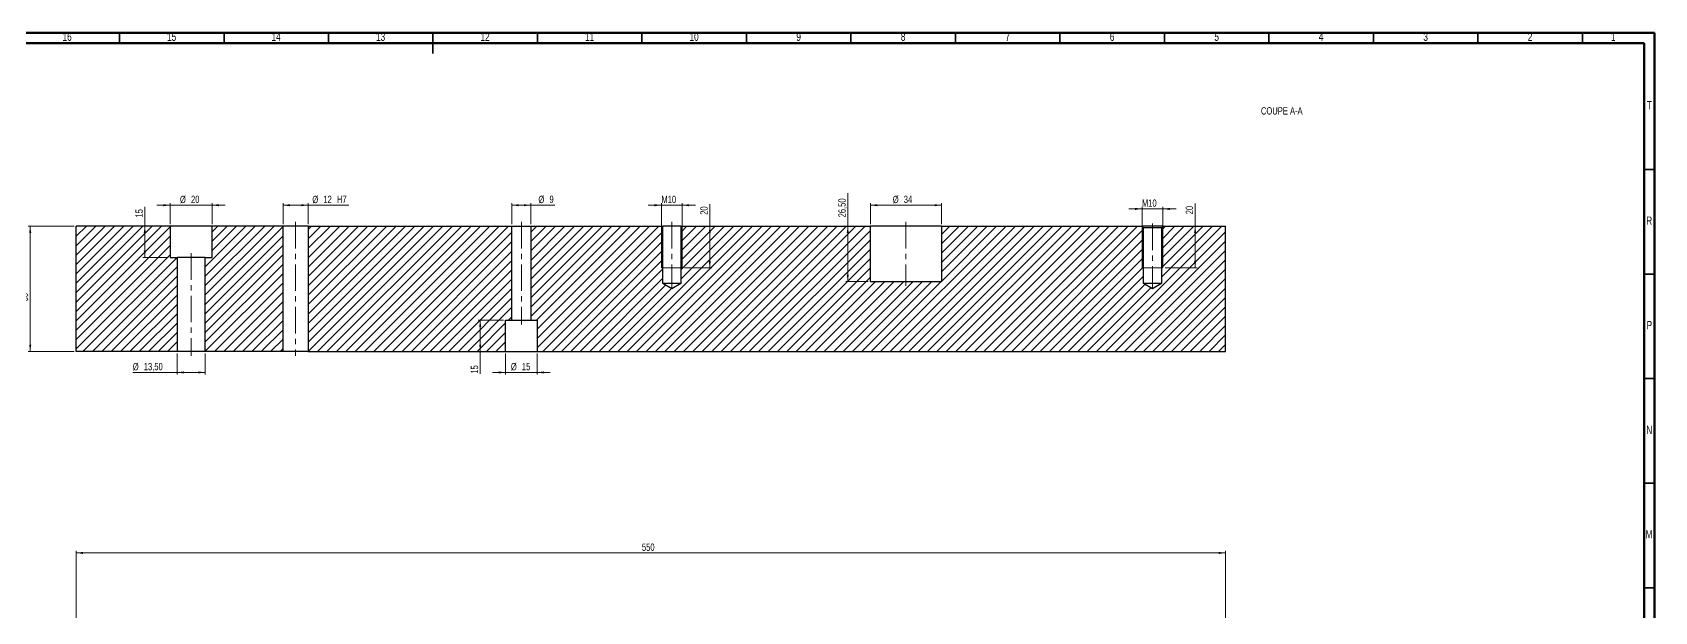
# Model space of a CAD drawing. Header units: millimetres. Extents: x 15 to 1184, y 5 to 836.
# Drawn here: x 408 to 1184, y 559 to 836 of the extents above; entities that cross this region are included whole.
import ezdxf

# ---------------------------------------------------------------- set-up
doc = ezdxf.new("R2010")
doc.units = ezdxf.units.MM
doc.linetypes.add('CENTERX2', pattern=[20.32, 12.7, -2.54, 2.54, -2.54])
doc.styles.add('SLDTEXTSTYLE0', font='TXT', dxfattribs={"width": 0.75})
doc.dimstyles.new('SLDDIMSTYLE2', dxfattribs={"dimtxt": 3.5, "dimasz": 3.302, "dimexe": 0, "dimexo": 0.0625, "dimgap": 0.875, "dimtad": 1, "dimrnd": 1e-09, "dimzin": 12, "dimdsep": 46, "dimtxsty": 'SLDTEXTSTYLE0', "dimsah": 1, "dimcen": 0.09, "dimadec": 0, "dimazin": 3, "dimtfac": 1, "dimtofl": 0, "dimtmove": 0, "dimatfit": 3, "dimfxl": 1, "dimfrac": 2, "dimtolj": 1, "dimtzin": 12, "dimarcsym": 0})
doc.dimstyles.new('SLDDIMSTYLE3', dxfattribs={"dimtxt": 3.5, "dimasz": 3.302, "dimexe": 0, "dimexo": 0.0625, "dimgap": 0.875, "dimtad": 1, "dimrnd": 1e-09, "dimzin": 12, "dimdsep": 46, "dimtxsty": 'SLDTEXTSTYLE0', "dimsah": 1, "dimcen": 0.09, "dimadec": 0, "dimazin": 3, "dimtfac": 1, "dimtmove": 0, "dimatfit": 0, "dimfxl": 1, "dimfrac": 2, "dimtolj": 1, "dimtzin": 12, "dimarcsym": 0})

# ---------------------------------------------------------------- blocks, each defined once
blk = doc.blocks.new('_D_79')
at = {"color": 7, "linetype": 'Continuous', "lineweight": 18}
for p, q in [((428.77, 530.12), (428.77, 588.12)), ((978.77, 587.12), (428.77, 587.12)), ((978.77, 530.12), (978.77, 588.12))]:
    blk.add_line(p, q, dxfattribs=at)
for points in [[(428.77, 587.12), (432.07, 586.61), (432.07, 587.63)], [(978.77, 587.12), (975.47, 587.63), (975.47, 586.61)]]:
    blk.add_solid(points, dxfattribs=at)
at = {"color": 7, "linetype": 'Continuous', "lineweight": 18, "insert": (699.46, 591.63), "char_height": 3.5, "attachment_point": 1, "style": 'SLDTEXTSTYLE0'}
blk.add_mtext('550', dxfattribs=at)
blk = doc.blocks.new('_D_81')
at = {"color": 7, "linetype": 'Continuous', "lineweight": 18}
for p, q in [((427.77, 743.47), (405.77, 743.47)), ((406.77, 683.47), (406.77, 743.47)), ((427.77, 683.47), (405.77, 683.47))]:
    blk.add_line(p, q, dxfattribs=at)
for points in [[(406.77, 743.47), (406.26, 740.16), (407.28, 740.16)], [(406.77, 683.47), (407.28, 686.77), (406.26, 686.77)]]:
    blk.add_solid(points, dxfattribs=at)
at = {"color": 7, "linetype": 'Continuous', "lineweight": 18, "insert": (402.26, 707.46), "char_height": 3.5, "attachment_point": 1, "rotation": 90, "style": 'SLDTEXTSTYLE0'}
blk.add_mtext('60', dxfattribs=at)
blk = doc.blocks.new('_D_82')
at = {"color": 7, "linetype": 'Continuous', "lineweight": 18}
for p, q in [((473.77, 753.47), (467.42, 753.47)), ((473.77, 744.47), (473.77, 754.47)), ((493.77, 753.47), (473.77, 753.47)), ((493.77, 744.47), (493.77, 754.47)), ((493.77, 753.47), (500.12, 753.47))]:
    blk.add_line(p, q, dxfattribs=at)
for points in [[(473.77, 753.47), (470.47, 753.97), (470.47, 752.96)], [(493.77, 753.47), (497.07, 752.96), (497.07, 753.97)]]:
    blk.add_solid(points, dxfattribs=at)
at = {"color": 7, "linetype": 'Continuous', "lineweight": 18, "char_height": 3.5, "attachment_point": 1, "style": 'SLDTEXTSTYLE0'}
for s, insert in [('%%c', (478.44, 757.98)), ('20', (483.72, 758.03))]:
    blk.add_mtext(s, dxfattribs=dict(at, insert=insert))
blk = doc.blocks.new('_D_83')
at = {"color": 7, "linetype": 'Continuous', "lineweight": 18}
for p, q in [((461.6, 743.47), (461.6, 752.72)), ((461.6, 743.47), (461.6, 728.47)), ((472.77, 728.47), (460.6, 728.47))]:
    blk.add_line(p, q, dxfattribs=at)
for points in [[(461.6, 743.47), (461.09, 740.16), (462.11, 740.16)], [(461.6, 728.47), (462.11, 731.77), (461.09, 731.77)]]:
    blk.add_solid(points, dxfattribs=at)
at = {"color": 7, "linetype": 'Continuous', "lineweight": 18, "insert": (457.09, 747.55), "char_height": 3.5, "attachment_point": 1, "rotation": 90, "style": 'SLDTEXTSTYLE0'}
blk.add_mtext('15', dxfattribs=at)
blk = doc.blocks.new('_D_84')
at = {"color": 7, "linetype": 'Continuous', "lineweight": 18}
for p, q in [((477.02, 682.47), (477.02, 672.47)), ((490.52, 682.47), (490.52, 672.47)), ((477.02, 673.47), (455.84, 673.47)), ((477.02, 673.47), (490.52, 673.47))]:
    blk.add_line(p, q, dxfattribs=at)
for points in [[(477.02, 673.47), (480.32, 672.96), (480.32, 673.97)], [(490.52, 673.47), (487.22, 673.97), (487.22, 672.96)]]:
    blk.add_solid(points, dxfattribs=at)
at = {"color": 7, "linetype": 'Continuous', "lineweight": 18, "char_height": 3.5, "attachment_point": 1, "style": 'SLDTEXTSTYLE0'}
for s, insert in [('%%c', (455.84, 677.98)), ('13,50', (461.12, 678.03))]:
    blk.add_mtext(s, dxfattribs=dict(at, insert=insert))
blk = doc.blocks.new('_D_85')
at = {"color": 7, "linetype": 'Continuous', "lineweight": 18}
for p, q in [((527.77, 744.47), (527.77, 754.47)), ((527.77, 753.47), (539.77, 753.47)), ((539.77, 744.47), (539.77, 754.47)), ((539.77, 753.47), (559.29, 753.47))]:
    blk.add_line(p, q, dxfattribs=at)
for points in [[(527.77, 753.47), (531.07, 752.96), (531.07, 753.97)], [(539.77, 753.47), (536.47, 753.97), (536.47, 752.96)]]:
    blk.add_solid(points, dxfattribs=at)
at = {"color": 7, "linetype": 'Continuous', "lineweight": 18, "char_height": 3.5, "attachment_point": 1, "style": 'SLDTEXTSTYLE0'}
for s, insert in [('%%c', (541.77, 757.98)), ('12', (547.05, 758.03)), ('H7', (553.53, 758.03))]:
    blk.add_mtext(s, dxfattribs=dict(at, insert=insert))
blk = doc.blocks.new('_D_86')
at = {"color": 7, "linetype": 'Continuous', "lineweight": 18}
for p, q in [((808.77, 744.47), (808.77, 754.47)), ((808.77, 753.47), (842.77, 753.47)), ((842.77, 744.47), (842.77, 754.47))]:
    blk.add_line(p, q, dxfattribs=at)
for points in [[(808.77, 753.47), (812.07, 752.96), (812.07, 753.97)], [(842.77, 753.47), (839.47, 753.97), (839.47, 752.96)]]:
    blk.add_solid(points, dxfattribs=at)
at = {"color": 7, "linetype": 'Continuous', "lineweight": 18, "char_height": 3.5, "attachment_point": 1, "style": 'SLDTEXTSTYLE0'}
for s, insert in [('%%c', (819.49, 757.98)), ('34', (824.77, 758.03))]:
    blk.add_mtext(s, dxfattribs=dict(at, insert=insert))
blk = doc.blocks.new('_D_87')
at = {"color": 7, "linetype": 'Continuous', "lineweight": 18}
for p, q in [((797.96, 743.47), (797.96, 759.28)), ((807.77, 743.47), (796.96, 743.47)), ((797.96, 716.97), (797.96, 743.47)), ((807.77, 716.97), (796.96, 716.97))]:
    blk.add_line(p, q, dxfattribs=at)
for points in [[(797.96, 743.47), (797.46, 740.16), (798.47, 740.16)], [(797.96, 716.97), (798.47, 720.27), (797.46, 720.27)]]:
    blk.add_solid(points, dxfattribs=at)
at = {"color": 7, "linetype": 'Continuous', "lineweight": 18, "insert": (793.45, 747.65), "char_height": 3.5, "attachment_point": 1, "rotation": 90, "style": 'SLDTEXTSTYLE0'}
blk.add_mtext('26,50', dxfattribs=at)
blk = doc.blocks.new('_D_88')
at = {"color": 7, "linetype": 'Continuous', "lineweight": 18}
for p, q in [((634.27, 682.47), (634.27, 672.47)), ((649.27, 682.47), (649.27, 672.47)), ((634.27, 673.47), (627.92, 673.47)), ((634.27, 673.47), (649.27, 673.47)), ((649.27, 673.47), (655.62, 673.47))]:
    blk.add_line(p, q, dxfattribs=at)
for points in [[(634.27, 673.47), (630.97, 673.97), (630.97, 672.96)], [(649.27, 673.47), (652.57, 672.96), (652.57, 673.97)]]:
    blk.add_solid(points, dxfattribs=at)
at = {"color": 7, "linetype": 'Continuous', "lineweight": 18, "char_height": 3.5, "attachment_point": 1, "style": 'SLDTEXTSTYLE0'}
for s, insert in [('%%c', (636.76, 677.98)), ('15', (642.03, 678.03))]:
    blk.add_mtext(s, dxfattribs=dict(at, insert=insert))
blk = doc.blocks.new('_D_89')
at = {"color": 7, "linetype": 'Continuous', "lineweight": 18}
for p, q in [((633.27, 698.47), (621.1, 698.47)), ((622.1, 698.47), (622.1, 683.47)), ((622.1, 683.47), (622.1, 672.87))]:
    blk.add_line(p, q, dxfattribs=at)
for points in [[(622.1, 698.47), (621.59, 695.16), (622.6, 695.16)], [(622.1, 683.47), (622.6, 686.77), (621.59, 686.77)]]:
    blk.add_solid(points, dxfattribs=at)
at = {"color": 7, "linetype": 'Continuous', "lineweight": 18, "insert": (617.58, 672.87), "char_height": 3.5, "attachment_point": 1, "rotation": 90, "style": 'SLDTEXTSTYLE0'}
blk.add_mtext('15', dxfattribs=at)
blk = doc.blocks.new('_D_90')
at = {"color": 7, "linetype": 'Continuous', "lineweight": 18}
for p, q in [((637.27, 744.47), (637.27, 754.47)), ((637.27, 753.47), (646.27, 753.47)), ((646.27, 744.47), (646.27, 754.47)), ((646.27, 753.47), (657.8, 753.47))]:
    blk.add_line(p, q, dxfattribs=at)
for points in [[(637.27, 753.47), (640.57, 752.96), (640.57, 753.97)], [(646.27, 753.47), (642.97, 753.97), (642.97, 752.96)]]:
    blk.add_solid(points, dxfattribs=at)
at = {"color": 7, "linetype": 'Continuous', "lineweight": 18, "char_height": 3.5, "attachment_point": 1, "style": 'SLDTEXTSTYLE0'}
for s, insert in [('%%c', (649.93, 757.98)), ('9', (655.21, 758.03))]:
    blk.add_mtext(s, dxfattribs=dict(at, insert=insert))
blk = doc.blocks.new('_D_91')
at = {"color": 7, "linetype": 'Continuous', "lineweight": 18}
for p, q in [((938.77, 751.7), (932.42, 751.7)), ((938.77, 724.47), (938.77, 752.7)), ((938.77, 751.7), (948.77, 751.7)), ((948.77, 724.47), (948.77, 752.7)), ((948.77, 751.7), (955.12, 751.7))]:
    blk.add_line(p, q, dxfattribs=at)
for points in [[(938.77, 751.7), (935.47, 752.21), (935.47, 751.2)], [(948.77, 751.7), (952.07, 751.2), (952.07, 752.21)]]:
    blk.add_solid(points, dxfattribs=at)
at = {"color": 7, "linetype": 'Continuous', "lineweight": 18, "insert": (938.72, 756.22), "char_height": 3.5, "attachment_point": 1, "style": 'SLDTEXTSTYLE0'}
blk.add_mtext('M10', dxfattribs=at)
blk = doc.blocks.new('_D_92')
at = {"color": 7, "linetype": 'Continuous', "lineweight": 18}
for p, q in [((964.17, 743.47), (964.17, 754.29)), ((949.77, 743.47), (965.17, 743.47)), ((964.17, 743.47), (964.17, 723.47)), ((949.77, 723.47), (965.17, 723.47))]:
    blk.add_line(p, q, dxfattribs=at)
for points in [[(964.17, 743.47), (963.66, 740.16), (964.67, 740.16)], [(964.17, 723.47), (964.67, 726.77), (963.66, 726.77)]]:
    blk.add_solid(points, dxfattribs=at)
at = {"color": 7, "linetype": 'Continuous', "lineweight": 18, "insert": (959.65, 749.12), "char_height": 3.5, "attachment_point": 1, "rotation": 90, "style": 'SLDTEXTSTYLE0'}
blk.add_mtext('20', dxfattribs=at)
blk = doc.blocks.new('_D_93')
at = {"color": 7, "linetype": 'Continuous', "lineweight": 18}
for p, q in [((708.77, 753.47), (702.42, 753.47)), ((708.77, 724.47), (708.77, 754.47)), ((708.77, 753.47), (718.77, 753.47)), ((718.77, 724.47), (718.77, 754.47)), ((718.77, 753.47), (725.12, 753.47))]:
    blk.add_line(p, q, dxfattribs=at)
for points in [[(708.77, 753.47), (705.47, 753.97), (705.47, 752.96)], [(718.77, 753.47), (722.07, 752.96), (722.07, 753.97)]]:
    blk.add_solid(points, dxfattribs=at)
at = {"color": 7, "linetype": 'Continuous', "lineweight": 18, "insert": (708.79, 757.98), "char_height": 3.5, "attachment_point": 1, "style": 'SLDTEXTSTYLE0'}
blk.add_mtext('M10', dxfattribs=at)
blk = doc.blocks.new('_D_94')
at = {"color": 7, "linetype": 'Continuous', "lineweight": 18}
for p, q in [((731.92, 743.47), (731.92, 754.04)), ((719.77, 743.47), (732.92, 743.47)), ((731.92, 743.47), (731.92, 723.47)), ((719.77, 723.47), (732.92, 723.47))]:
    blk.add_line(p, q, dxfattribs=at)
for points in [[(731.92, 743.47), (731.41, 740.16), (732.43, 740.16)], [(731.92, 723.47), (732.43, 726.77), (731.41, 726.77)]]:
    blk.add_solid(points, dxfattribs=at)
at = {"color": 7, "linetype": 'Continuous', "lineweight": 18, "insert": (727.41, 748.87), "char_height": 3.5, "attachment_point": 1, "rotation": 90, "style": 'SLDTEXTSTYLE0'}
blk.add_mtext('20', dxfattribs=at)

msp = doc.modelspace()

# ---------------------------------------------------------------- hatches: boundary and pattern name
at = {"linetype": 'Continuous', "lineweight": 18}
h = msp.add_hatch(dxfattribs=at)
h.set_pattern_fill('ANSI31', style=0)
h.paths.add_polyline_path([(473.77, 728.466), (473.77, 743.466), (428.77, 743.466), (428.77, 683.466), (477.02, 683.466), (477.02, 728.466)], flags=0)
h = msp.add_hatch(dxfattribs=at)
h.set_pattern_fill('ANSI31', style=0)
h.paths.add_polyline_path([(490.52, 683.466), (527.77, 683.466), (527.77, 743.466), (493.77, 743.466), (493.77, 728.466), (490.52, 728.466)], flags=0)
h = msp.add_hatch(dxfattribs=at)
h.set_pattern_fill('ANSI31', style=0)
h.paths.add_polyline_path([(637.27, 743.466), (539.77, 743.466), (539.77, 683.466), (634.27, 683.466), (634.27, 698.466), (637.27, 698.466)], flags=0)
h = msp.add_hatch(dxfattribs=at)
h.set_pattern_fill('ANSI31', style=0)
h.paths.add_polyline_path([(709.52, 743.466), (646.27, 743.466), (646.27, 698.466), (649.27, 698.466), (649.27, 683.466), (978.77, 683.466), (978.77, 743.466), (948.795, 743.466), (948.02, 742.691), (948.02, 715.966), (943.77, 713.412), (939.52, 715.966), (939.52, 742.691), (938.745, 743.466), (842.77, 743.466), (842.77, 716.966), (808.77, 716.966), (808.77, 743.466), (718.02, 743.466), (718.02, 715.966), (713.77, 713.412), (709.52, 715.966)], flags=0)

# ---------------------------------------------------------------- linework, layer by layer
at = {"color": 7, "linetype": 'Continuous', "lineweight": 70}
for p, q in [((15, 836), (1184, 836)), ((20, 831), (1179, 831)), ((1179, 831), (1179, 10)), ((1184, 836), (1184, 5))]:
    msp.add_line(p, q, dxfattribs=at)
at = {"color": 7, "linetype": 'Continuous', "lineweight": 35}
for p, q in [((449.5, 831), (449.5, 836)), ((499.5, 831), (499.5, 836)), ((549.5, 831), (549.5, 836)), ((599.5, 836.001), (599.5, 825.999)), ((599.5, 831), (599.5, 836)), ((649.5, 831), (649.5, 836)), ((699.5, 831), (699.5, 836)), ((749.5, 831), (749.5, 836)), ((799.5, 831), (799.5, 836)), ((849.5, 831), (849.5, 836)), ((899.5, 831), (899.5, 836)), ((949.5, 831), (949.5, 836)), ((999.5, 831), (999.5, 836)), ((1049.5, 831), (1049.5, 836)), ((1099.5, 831), (1099.5, 836)), ((1149.5, 831), (1149.5, 836)), ((1179, 770.5), (1184, 770.5)), ((1179, 720.5), (1184, 720.5)), ((1179, 670.5), (1184, 670.5)), ((1179, 620.5), (1184, 620.5)), ((1179, 570.5), (1184, 570.5))]:
    msp.add_line(p, q, dxfattribs=at)
at = {"color": 7, "linetype": 'CENTERX2', "lineweight": 18}
for p, q in [((533.77, 745.466), (533.77, 681.466)), ((641.77, 745.466), (641.77, 696.466)), ((713.77, 745.466), (713.77, 713.966)), ((825.77, 745.466), (825.77, 714.966)), ((943.77, 744.691), (943.77, 713.966)), ((483.77, 730.466), (483.77, 681.466))]:
    msp.add_line(p, q, dxfattribs=at)
at = {"color": 7, "linetype": 'Continuous', "lineweight": 25}
for p, q in [((428.77, 683.466), (428.77, 743.466)), ((473.77, 743.466), (428.77, 743.466)), ((473.77, 743.466), (473.77, 728.466)), ((493.77, 743.466), (473.77, 743.466)), ((493.77, 728.466), (493.77, 743.466)), ((527.77, 743.466), (493.77, 743.466)), ((527.77, 683.466), (527.77, 743.466)), ((539.77, 743.466), (527.77, 743.466)), ((539.77, 743.466), (539.77, 683.466)), ((539.77, 743.466), (637.27, 743.466)), ((637.27, 698.466), (637.27, 743.466)), ((637.27, 743.466), (646.27, 743.466)), ((646.27, 743.466), (646.27, 698.466)), ((646.27, 743.466), (709.52, 743.466)), ((709.52, 715.966), (709.52, 743.466)), ((718.02, 743.466), (709.52, 743.466)), ((718.02, 743.466), (718.02, 715.966)), ((718.02, 743.466), (808.77, 743.466)), ((808.77, 716.966), (808.77, 743.466)), ((842.77, 743.466), (808.77, 743.466)), ((842.77, 743.466), (842.77, 716.966)), ((842.77, 743.466), (938.745, 743.466)), ((939.52, 742.691), (938.745, 743.466)), ((948.795, 743.466), (938.745, 743.466)), ((939.52, 715.966), (939.52, 742.691)), ((948.02, 742.691), (939.52, 742.691)), ((948.795, 743.466), (948.02, 742.691)), ((948.02, 742.691), (948.02, 715.966)), ((948.795, 743.466), (978.77, 743.466)), ((978.77, 683.466), (978.77, 743.466)), ((473.77, 728.466), (477.02, 728.466)), ((477.02, 728.466), (477.02, 683.466)), ((490.52, 728.466), (477.02, 728.466)), ((490.52, 683.466), (490.52, 728.466)), ((490.52, 728.466), (493.77, 728.466)), ((713.77, 713.412), (709.52, 715.966)), ((718.02, 715.966), (709.52, 715.966)), ((718.02, 715.966), (713.77, 713.412)), ((808.77, 716.966), (842.77, 716.966)), ((943.77, 713.412), (939.52, 715.966)), ((948.02, 715.966), (939.52, 715.966)), ((948.02, 715.966), (943.77, 713.412)), ((634.27, 698.466), (637.27, 698.466)), ((634.27, 683.466), (634.27, 698.466)), ((637.27, 698.466), (646.27, 698.466)), ((646.27, 698.466), (649.27, 698.466)), ((649.27, 698.466), (649.27, 683.466)), ((477.02, 683.466), (428.77, 683.466)), ((490.52, 683.466), (477.02, 683.466)), ((527.77, 683.466), (490.52, 683.466)), ((539.77, 683.466), (527.77, 683.466)), ((539.77, 683.466), (634.27, 683.466)), ((634.27, 683.466), (649.27, 683.466)), ((649.27, 683.466), (978.77, 683.466))]:
    msp.add_line(p, q, dxfattribs=at)
at = {"color": 7, "linetype": 'Continuous', "lineweight": 18}
for p, q in [((708.77, 723.466), (708.77, 743.466)), ((718.77, 743.466), (718.77, 723.466)), ((938.77, 723.466), (938.77, 743.441)), ((948.77, 743.441), (948.77, 723.466)), ((709.52, 723.466), (708.77, 723.466)), ((709.52, 723.466), (718.02, 723.466)), ((718.77, 723.466), (718.02, 723.466)), ((939.52, 723.466), (938.77, 723.466)), ((939.52, 723.466), (948.02, 723.466)), ((948.77, 723.466), (948.02, 723.466))]:
    msp.add_line(p, q, dxfattribs=at)

# ---------------------------------------------------------------- texts
at = {"color": 7, "linetype": 'Continuous', "lineweight": 0, "attachment_point": 2, "style": 'SLDTEXTSTYLE0'}
for s, insert, char_height in [('16', (424.42, 836.06), 3.9688), ('15', (474.42, 836.06), 3.9688), ('14', (524.42, 836.06), 3.9688), ('13', (574.42, 836.06), 3.9688), ('12', (624.42, 836.06), 3.9688), ('11', (674.42, 836.06), 3.9688), ('10', (724.42, 836.06), 3.9688), ('9', (774.46, 836.06), 3.969), ('8', (824.46, 836.06), 3.969), ('7', (874.46, 836.06), 3.969), ('6', (924.46, 836.06), 3.969), ('5', (974.46, 836.06), 3.969), ('4', (1024.46, 836.06), 3.969), ('3', (1074.46, 836.06), 3.969), ('2', (1124.46, 836.06), 3.969), ('1', (1164.21, 836.06), 3.969), ('COUPE A-A', (1005.624, 800.35), 3.5), ('T', (1181.488, 803.31), 3.969), ('R', (1181.444, 748.06), 3.969), ('P', (1181.485, 698.06), 3.969), ('N', (1181.464, 648.06), 3.969), ('M', (1181.362, 598.06), 3.969)]:
    msp.add_mtext(s, dxfattribs=dict(at, insert=insert, char_height=char_height))

# ---------------------------------------------------------------- dimensions: what is measured, and where the dimension line sits
at = {"color": 7, "linetype": 'Continuous', "lineweight": 18}
for base, p1, p2, text, dimstyle, picture, middle in [((473.77, 753.466), (493.77, 743.466), (473.77, 743.466), '%%c<>', 'SLDDIMSTYLE3', '_D_82', (483.669, 753.466)), ((539.77, 753.466), (527.77, 743.466), (539.77, 743.466), '%%c<> H7', 'SLDDIMSTYLE2', '_D_85', (550.531, 753.466)), ((646.27, 753.466), (637.27, 743.466), (646.27, 743.466), '%%c<>', 'SLDDIMSTYLE2', '_D_90', (653.864, 753.466)), ((718.77, 753.466), (708.77, 723.466), (718.77, 723.466), 'M10', 'SLDDIMSTYLE3', '_D_93', (713.523, 753.466)), ((842.77, 753.466), (808.77, 743.466), (842.77, 743.466), '%%c<>', 'SLDDIMSTYLE2', '_D_86', (824.712, 753.466)), ((948.77, 751.705), (938.77, 723.466), (948.77, 723.466), 'M10', 'SLDDIMSTYLE3', '_D_91', (943.451, 751.705)), ((490.52, 673.466), (477.02, 683.466), (490.52, 683.466), '%%c<>', 'SLDDIMSTYLE2', '_D_84', (464.302, 673.466)), ((649.27, 673.466), (634.27, 683.466), (649.27, 683.466), '%%c<>', 'SLDDIMSTYLE3', '_D_88', (641.982, 673.466))]:
    dim = msp.add_linear_dim(base=base, p1=p1, p2=p2, text=text, dimstyle=dimstyle, dxfattribs=at)
    dim.commit()
    dim.dimension.update_dxf_attribs({"geometry": picture, "text_midpoint": middle, "dimtype": 160})
for base, p1, p2, picture, middle in [((731.921, 723.466), (718.77, 743.466), (718.77, 723.466), '_D_94', (731.921, 751.458)), ((797.963, 743.466), (808.77, 716.966), (808.77, 743.466), '_D_87', (797.963, 753.466)), ((964.165, 723.466), (948.77, 743.466), (948.77, 723.466), '_D_92', (964.165, 751.705)), ((461.599, 728.466), (473.77, 743.466), (473.77, 728.466), '_D_83', (461.599, 750.134)), ((406.77, 743.466), (428.77, 683.466), (428.77, 743.466), '_D_81', (406.77, 710.048)), ((622.096, 683.466), (634.27, 698.466), (428.77, 683.466), '_D_89', (622.096, 675.455))]:
    dim = msp.add_linear_dim(base=base, p1=p1, p2=p2, angle=90, dimstyle='SLDDIMSTYLE2', dxfattribs=at)
    dim.commit()
    dim.dimension.update_dxf_attribs({"geometry": picture, "text_midpoint": middle, "dimtype": 160})
dim = msp.add_linear_dim(base=(428.77, 587.122), p1=(978.77, 529.122), p2=(428.77, 529.122), dimstyle='SLDDIMSTYLE2', dxfattribs=at)
dim.commit()
dim.dimension.update_dxf_attribs({"geometry": '_D_79', "text_midpoint": (703.336, 587.122), "dimtype": 160})

doc.saveas('drawing.dxf')
